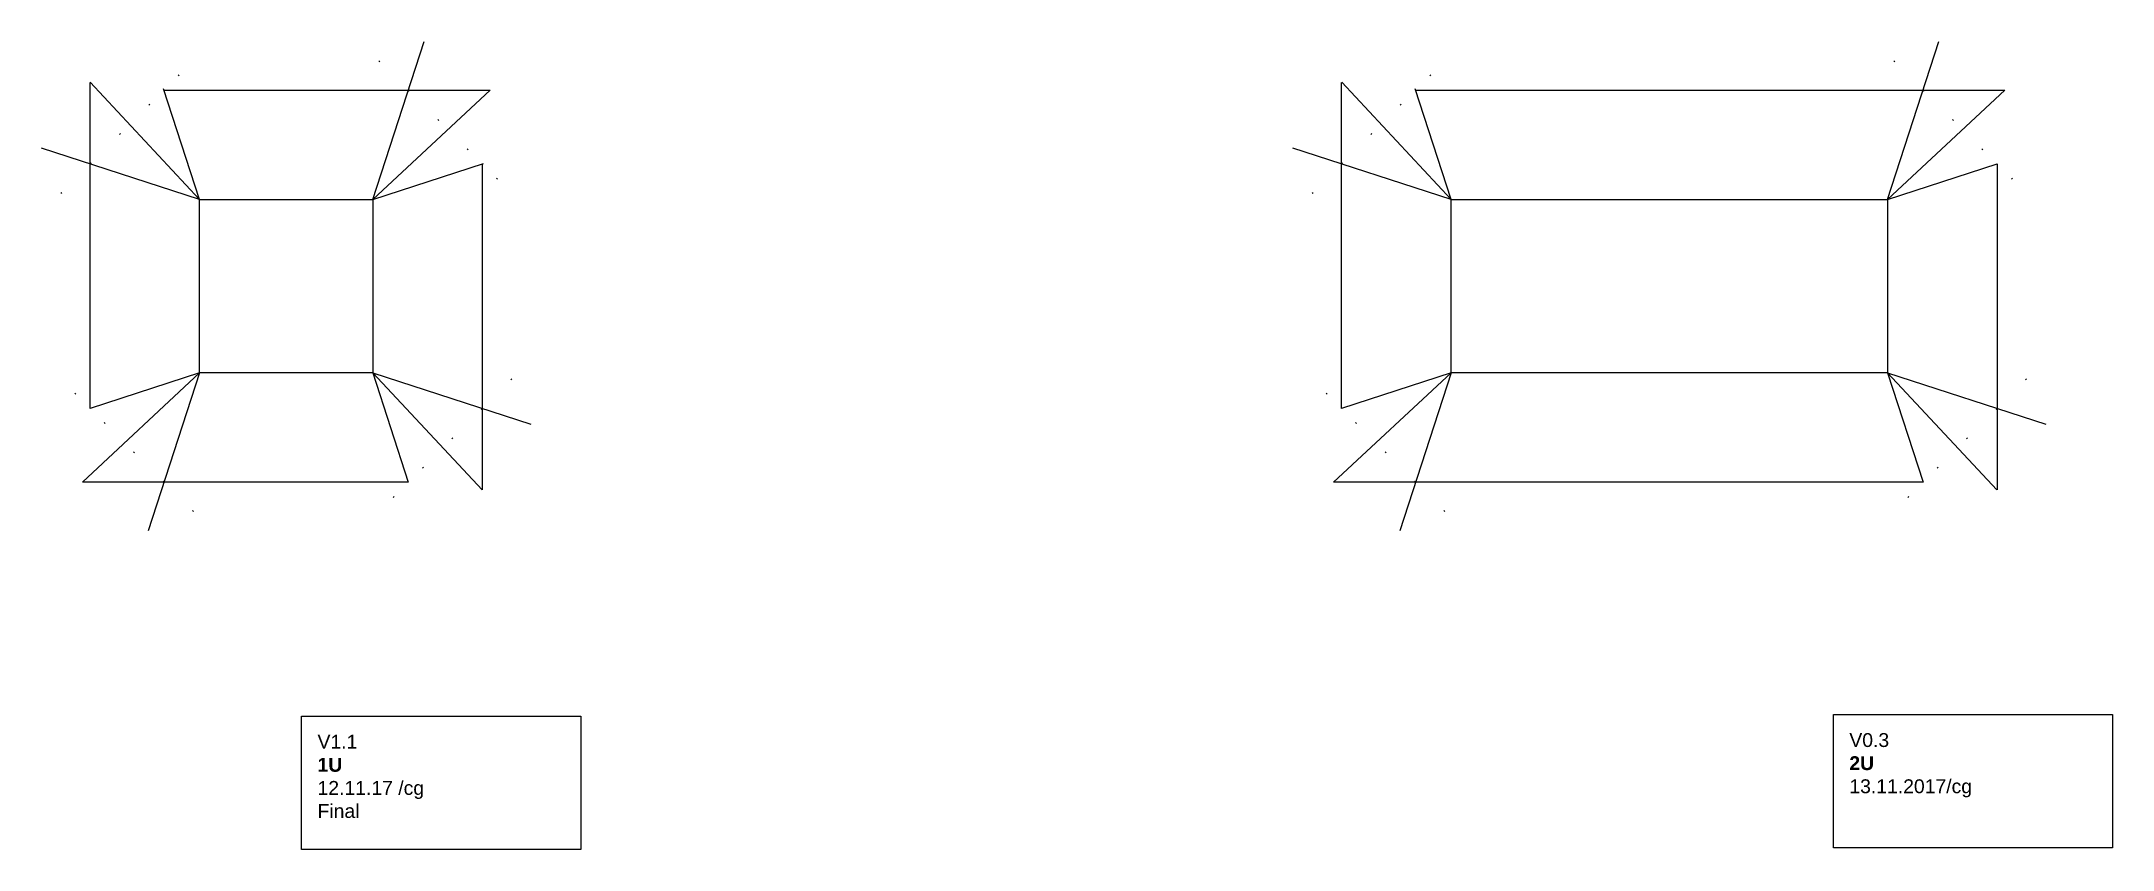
# Model space of a CAD drawing. Header units: millimetres. Extents: x 21 to 171, y 215 to 274.
import ezdxf

# ---------------------------------------------------------------- set-up
doc = ezdxf.new("R2010")
doc.units = ezdxf.units.MM
doc.linetypes.add('ACAD_ISO07W100', pattern=[3, 0.1, -2.9])
doc.linetypes.add('ACAD_ISO10W100', pattern=[18, 12, -2.95, 0.1, -2.95])
doc.layers.get('0').update_dxf_attribs({"lineweight": 25, "true_color": 0x000000})
doc.styles.add('textstyle0', font='')
doc.styles.add('textstyle1', font='')
doc.styles.get('textstyle0').set_extended_font_data('Arial')
doc.styles.get('textstyle1').set_extended_font_data('Arial')

msp = doc.modelspace()

# ---------------------------------------------------------------- linework, layer by layer
at = {"color": 5, "linetype": 'ACAD_ISO07W100', "true_color": 0x0000ff}
for p, q in [((22.55, 262.55), (32.12, 272.12)), ((45.51, 272.12), (55.09, 262.55)), ((32.12, 239.58), (22.55, 249.15)), ((55.09, 249.15), (45.51, 239.58))]:
    msp.add_line(p, q, dxfattribs=at)
at = {"color": 1, "linetype": 'ACAD_ISO10W100', "true_color": 0xff0000}
for p, q in [((45.07, 262.1), (48.78, 273.51)), ((154.38, 262.1), (158.08, 273.51)), ((32.57, 262.1), (21.15, 265.81)), ((122.88, 262.1), (111.46, 265.81)), ((32.57, 249.6), (28.86, 238.19)), ((45.07, 249.6), (56.48, 245.89)), ((122.88, 249.6), (119.17, 238.19)), ((154.38, 249.6), (165.79, 245.89))]:
    msp.add_line(p, q, dxfattribs=at)
at = {"color": 4, "linetype": 'ACAD_ISO07W100', "true_color": 0x00ffff}
for p, q in [((112.85, 262.55), (122.43, 272.12)), ((154.82, 272.12), (164.4, 262.55)), ((122.43, 239.58), (112.85, 249.15)), ((164.4, 249.15), (154.82, 239.58))]:
    msp.add_line(p, q, dxfattribs=at)
at = {"color": 7, "true_color": 0x000000}
for p, q in [((24.67, 247.03), (24.67, 270.55)), ((114.98, 247.03), (114.98, 270.55)), ((32.57, 262.1), (29.97, 270.1)), ((30, 270), (53.54, 270)), ((122.88, 262.1), (120.28, 270.1)), ((120.31, 270), (162.85, 270)), ((45.07, 262.1), (53.06, 264.7)), ((52.97, 264.67), (52.97, 241.15)), ((154.38, 262.1), (162.28, 264.67)), ((162.28, 264.67), (162.28, 241.15)), ((32.57, 249.6), (32.57, 262.1)), ((32.57, 262.1), (45.07, 262.1)), ((45.07, 262.1), (45.07, 249.6)), ((122.88, 249.6), (122.88, 262.1)), ((122.88, 262.1), (154.38, 262.1)), ((154.38, 262.1), (154.38, 249.6)), ((154.38, 262.1), (154.38, 249.6)), ((32.57, 249.6), (24.67, 247.03)), ((45.07, 249.6), (32.57, 249.6)), ((45.07, 249.6), (47.63, 241.7)), ((122.88, 249.6), (114.98, 247.03)), ((154.38, 249.6), (122.88, 249.6)), ((154.38, 249.6), (156.94, 241.7)), ((47.63, 241.7), (24.12, 241.7)), ((156.94, 241.7), (114.4, 241.7))]:
    msp.add_line(p, q, dxfattribs=at)
for p, q in [((32.57, 262.1), (24.68, 270.56)), ((122.88, 262.1), (114.99, 270.56)), ((45.07, 262.1), (53.54, 270)), ((154.38, 262.1), (162.85, 270)), ((122.88, 262.1), (147.88, 262.1)), ((122.88, 262.1), (147.88, 262.1)), ((122.88, 262.1), (147.88, 262.1)), ((122.88, 262.1), (147.88, 262.1)), ((122.88, 262.1), (147.88, 262.1)), ((122.88, 262.1), (147.88, 262.1)), ((32.57, 249.6), (24.11, 241.71)), ((45.07, 249.6), (52.97, 241.15)), ((122.88, 249.6), (114.4, 241.7)), ((154.38, 249.6), (162.26, 241.14)), ((39.93, 224.81), (60.07, 224.81)), ((39.93, 215.19), (39.93, 224.81)), ((60.07, 224.81), (60.07, 215.19)), ((150.47, 224.93), (170.62, 224.93)), ((150.47, 215.3), (150.47, 224.93)), ((170.62, 224.93), (170.62, 215.3)), ((170.62, 215.3), (150.47, 215.3)), ((60.07, 215.19), (39.93, 215.19))]:
    msp.add_line(p, q)

# ---------------------------------------------------------------- texts
at = {"char_height": 1, "attachment_point": 1}
for s, insert, style in [('V1.1  \\P\\fArial|b1|i0|c0|p0;1U\\fArial|b0|i0|c0|p0;\\P12.11.17 /cg\\PFinal', (41.08, 223.47), 'textstyle0'), ('V0.3\\P\\fArial|b1|i0|c0|p0;2U\\fArial|b0|i0|c0|p0;\\P13.11.2017/cg\\P', (151.62, 223.59), 'textstyle1')]:
    msp.add_mtext(s, dxfattribs=dict(at, insert=insert, style=style))

doc.saveas('drawing.dxf')
